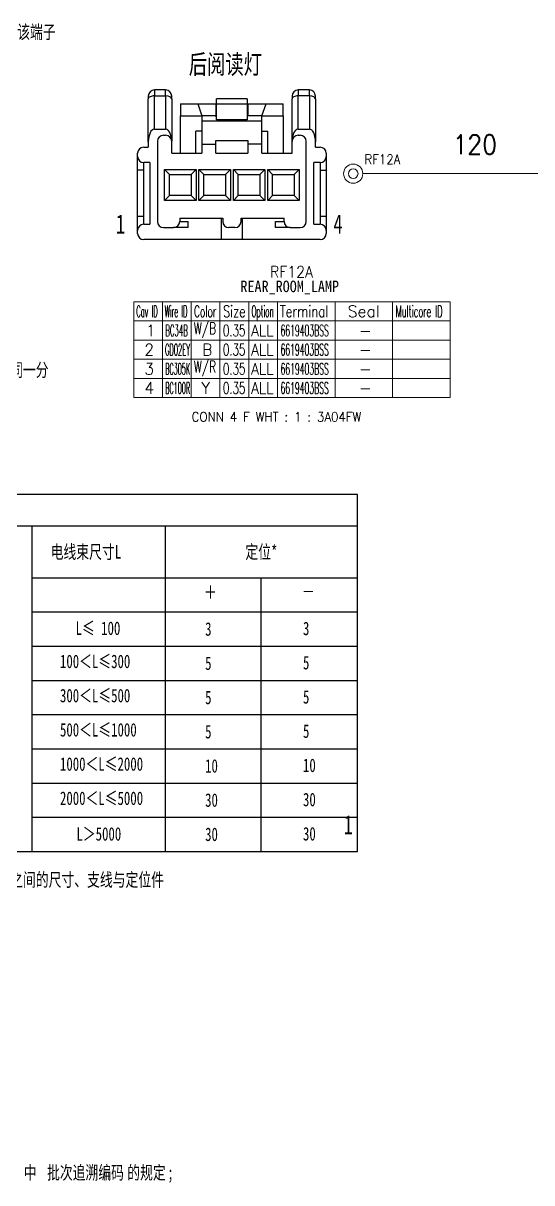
# Model space of a CAD drawing. Header units: inches. Extents: x 47316 to 59086, y 3141 to 11743.
# Drawn here: x 50448.8 to 50581.5, y 7103.6 to 7405.9 of the extents above; entities that cross this region are included whole.
import ezdxf

# ---------------------------------------------------------------- set-up
doc = ezdxf.new("R2010")
doc.units = ezdxf.units.IN
doc.header["$MEASUREMENT"] = 0
doc.styles.add('MtX_SimSun', font='')
doc.styles.get("Standard").update_dxf_attribs({"font": ''})
doc.styles.get('MtX_SimSun').set_extended_font_data('SimSun')
doc.styles.get('Standard').set_extended_font_data('SimSun')
doc.linetypes.add('_VH_OTCON', pattern='A,0.0001,[7,VeSys.shx,S=0.1,R=0,X=0,Y=0],-0.4,[7,VeSys.shx,S=0.1,R=0,X=0,Y=0],-0.4,["X",Standard,S=1,R=0,X=-0.5,Y=-0.5],-0.0001,[7,VeSys.shx,S=0.1,R=0,X=0,Y=0],-0.4', length=1.2002)

msp = doc.modelspace()

# ---------------------------------------------------------------- linework, layer by layer
at = {"color": 0, "lineweight": -3, "ltscale": 0.01825}
for p, q in [((50485.97, 7388.47), (50483.05, 7388.47)), ((50523.45, 7388.47), (50520.53, 7388.47)), ((50483.05, 7386.91), (50485.97, 7386.91)), ((50523.45, 7386.91), (50520.53, 7386.91)), ((50483.05, 7378.27), (50485.97, 7378.27)), ((50520.53, 7378.27), (50523.45, 7378.27))]:
    msp.add_line(p, q, dxfattribs=at)
at = {"color": 0, "lineweight": -3, "ltscale": 0.009726}
for p, q in [((50483.05, 7388.47), (50483.05, 7386.91)), ((50485.97, 7386.91), (50485.97, 7388.47)), ((50520.53, 7388.47), (50520.53, 7386.91)), ((50523.45, 7386.91), (50523.45, 7388.47))]:
    msp.add_line(p, q, dxfattribs=at)
at = {"color": 0, "lineweight": -3, "ltscale": 0.004539}
for p, q in [((50481.45, 7386.87), (50481.45, 7386.14)), ((50487.57, 7386.14), (50487.57, 7386.87)), ((50518.93, 7386.87), (50518.93, 7386.14)), ((50525.05, 7386.14), (50525.05, 7386.87))]:
    msp.add_line(p, q, dxfattribs=at)
at = {"color": 0, "lineweight": -3, "ltscale": 0.06999}
for p, q in [((50481.45, 7374.94), (50481.45, 7386.14)), ((50525.05, 7386.14), (50525.05, 7374.94))]:
    msp.add_line(p, q, dxfattribs=at)
at = {"color": 0, "lineweight": -3, "ltscale": 0.054024}
for p, q in [((50483.05, 7378.27), (50483.05, 7386.91)), ((50485.97, 7386.91), (50485.97, 7378.27)), ((50520.53, 7378.27), (50520.53, 7386.91)), ((50523.45, 7386.91), (50523.45, 7378.27))]:
    msp.add_line(p, q, dxfattribs=at)
at = {"color": 0, "lineweight": -3, "ltscale": 0.068729}
for p, q in [((50487.57, 7386.14), (50487.57, 7375.14)), ((50518.93, 7375.14), (50518.93, 7386.14))]:
    msp.add_line(p, q, dxfattribs=at)
at = {"color": 0, "lineweight": -3, "ltscale": 0.028}
for p, q in [((50489.85, 7384.83), (50494.33, 7384.83)), ((50512.17, 7384.83), (50516.65, 7384.83))]:
    msp.add_line(p, q, dxfattribs=at)
at = {"color": 0, "lineweight": -3, "ltscale": 0.01925}
for p, q in [((50489.85, 7384.83), (50489.85, 7381.75)), ((50516.65, 7381.75), (50516.65, 7384.83))]:
    msp.add_line(p, q, dxfattribs=at)
at = {"color": 0, "lineweight": -3, "ltscale": 0.020483}
for p, q in [((50494.33, 7384.83), (50495.45, 7381.75)), ((50511.05, 7381.75), (50512.17, 7384.83))]:
    msp.add_line(p, q, dxfattribs=at)
at = {"color": 0, "lineweight": -3, "ltscale": 0.029501}
for p, q in [((50494.33, 7384.83), (50499.05, 7384.83)), ((50507.45, 7384.83), (50512.17, 7384.83))]:
    msp.add_line(p, q, dxfattribs=at)
at = {"color": 0, "lineweight": -3, "ltscale": 0.019251}
for p, q in [((50499.05, 7384.83), (50499.09, 7381.75)), ((50507.45, 7384.83), (50507.41, 7381.75))]:
    msp.add_line(p, q, dxfattribs=at)
at = {"color": 0, "lineweight": -3, "ltscale": 0.00875}
for p, q in [((50499.25, 7384.75), (50499.25, 7386.15)), ((50507.25, 7386.15), (50507.25, 7384.75))]:
    msp.add_line(p, q, dxfattribs=at)
at = {"color": 0, "lineweight": -3, "ltscale": 0.05}
for p, q in [((50507.25, 7386.15), (50499.25, 7386.15)), ((50507.25, 7384.75), (50499.25, 7384.75)), ((50507.25, 7380.69), (50499.25, 7380.69))]:
    msp.add_line(p, q, dxfattribs=at)
at = {"color": 0, "lineweight": -3, "ltscale": 0.025339}
for p, q in [((50499.25, 7380.69), (50499.25, 7384.75)), ((50507.25, 7384.75), (50507.25, 7380.69))]:
    msp.add_line(p, q, dxfattribs=at)
at = {"color": 0, "lineweight": -3, "ltscale": 0.034999}
for p, q in [((50489.85, 7381.75), (50495.45, 7381.75)), ((50511.05, 7381.75), (50516.65, 7381.75))]:
    msp.add_line(p, q, dxfattribs=at)
at = {"color": 0, "lineweight": -3, "ltscale": 0.06125}
for p, q in [((50489.85, 7371.95), (50489.85, 7381.75)), ((50516.65, 7381.75), (50516.65, 7371.95))]:
    msp.add_line(p, q, dxfattribs=at)
at = {"color": 0, "lineweight": -3, "ltscale": 0.022752}
for p, q in [((50499.09, 7381.75), (50495.45, 7381.75)), ((50511.05, 7381.75), (50507.41, 7381.75))]:
    msp.add_line(p, q, dxfattribs=at)
at = {"color": 0, "lineweight": -3, "ltscale": 0.008794}
for p, q in [((50495.45, 7381.75), (50495.45, 7380.34)), ((50511.05, 7380.34), (50511.05, 7381.75))]:
    msp.add_line(p, q, dxfattribs=at)
at = {"color": 0, "lineweight": -3, "ltscale": 0.002249}
msp.add_line((50498.89, 7381.75), (50499.25, 7381.75), dxfattribs=at)
at = {"color": 0, "lineweight": -3, "ltscale": 0.000997925}
msp.add_line((50507.25, 7381.75), (50507.41, 7381.75), dxfattribs=at)
at = {"color": 0, "lineweight": -3, "ltscale": 0.0375}
for p, q in [((50495.45, 7380.34), (50495.45, 7374.34)), ((50511.05, 7374.34), (50511.05, 7380.34))]:
    msp.add_line(p, q, dxfattribs=at)
at = {"color": 0, "lineweight": -3, "ltscale": 0.097501}
msp.add_line((50511.05, 7380.34), (50495.45, 7380.34), dxfattribs=at)
at = {"color": 0, "lineweight": -3, "ltscale": 0.00325}
for p, q in [((50485.45, 7376.67), (50485.97, 7376.67)), ((50520.53, 7376.67), (50521.05, 7376.67))]:
    msp.add_line(p, q, dxfattribs=at)
at = {"color": 0, "lineweight": -3, "ltscale": 0.036}
for p, q in [((50493.85, 7371.95), (50493.85, 7377.71)), ((50512.65, 7371.95), (50512.65, 7377.71))]:
    msp.add_line(p, q, dxfattribs=at)
at = {"color": 0, "lineweight": -3, "ltscale": 0.009999}
for p, q in [((50495.45, 7377.71), (50493.85, 7377.71)), ((50511.05, 7377.71), (50512.65, 7377.71))]:
    msp.add_line(p, q, dxfattribs=at)
at = {"color": 0, "lineweight": -3, "ltscale": 0.0075}
for p, q in [((50480.25, 7373.55), (50481.45, 7373.55)), ((50525.05, 7373.55), (50526.25, 7373.55))]:
    msp.add_line(p, q, dxfattribs=at)
at = {"color": 0, "lineweight": -3, "ltscale": 0.008721}
for p, q in [((50481.45, 7374.94), (50481.45, 7373.55)), ((50525.05, 7373.55), (50525.05, 7374.94))]:
    msp.add_line(p, q, dxfattribs=at)
at = {"color": 0, "lineweight": -3, "ltscale": 0.1305}
for p, q in [((50483.85, 7375.07), (50483.85, 7354.19)), ((50522.65, 7354.19), (50522.65, 7375.07))]:
    msp.add_line(p, q, dxfattribs=at)
at = {"color": 0, "lineweight": -3, "ltscale": 0.0195}
for p, q in [((50487.57, 7371.95), (50487.57, 7375.07)), ((50518.93, 7371.95), (50518.93, 7375.07))]:
    msp.add_line(p, q, dxfattribs=at)
at = {"color": 0, "lineweight": -3, "ltscale": 0.014956}
for p, q in [((50495.45, 7374.34), (50495.45, 7371.95)), ((50499.05, 7371.95), (50499.05, 7374.34)), ((50507.45, 7374.34), (50507.45, 7371.95)), ((50511.05, 7371.95), (50511.05, 7374.34))]:
    msp.add_line(p, q, dxfattribs=at)
at = {"color": 0, "lineweight": -3, "ltscale": 0.022501}
for p, q in [((50495.45, 7374.34), (50499.05, 7374.34)), ((50511.05, 7374.34), (50507.45, 7374.34))]:
    msp.add_line(p, q, dxfattribs=at)
at = {"color": 0, "lineweight": -3, "ltscale": 0.005795}
for p, q in [((50499.05, 7374.34), (50499.05, 7375.27)), ((50507.45, 7375.27), (50507.45, 7374.34))]:
    msp.add_line(p, q, dxfattribs=at)
at = {"color": 0, "lineweight": -3, "ltscale": 0.052499}
for p, q in [((50499.05, 7375.27), (50507.45, 7375.27)), ((50499.05, 7371.95), (50507.45, 7371.95))]:
    msp.add_line(p, q, dxfattribs=at)
at = {"color": 0, "lineweight": -3, "ltscale": 0.005}
for p, q in [((50478.65, 7371.15), (50478.65, 7371.95)), ((50478.65, 7351.07), (50478.65, 7351.87))]:
    msp.add_line(p, q, dxfattribs=at)
at = {"color": 0, "lineweight": -3, "ltscale": 0.0225}
for p, q in [((50478.65, 7367.55), (50478.65, 7371.15)), ((50478.65, 7351.87), (50478.65, 7355.47))]:
    msp.add_line(p, q, dxfattribs=at)
at = {"color": 0, "lineweight": -3, "ltscale": 0.049249}
for p, q in [((50487.57, 7371.95), (50495.45, 7371.95)), ((50511.05, 7371.95), (50518.93, 7371.95))]:
    msp.add_line(p, q, dxfattribs=at)
at = {"lineweight": -3, "ltscale": 0.005}
for p, q in [((50527.85, 7371.95), (50527.85, 7371.15)), ((50527.85, 7351.87), (50527.85, 7351.07))]:
    msp.add_line(p, q, dxfattribs=at)
at = {"lineweight": -3, "ltscale": 0.0225}
for p, q in [((50527.85, 7371.15), (50527.85, 7367.55)), ((50527.85, 7355.47), (50527.85, 7351.87))]:
    msp.add_line(p, q, dxfattribs=at)
at = {"color": 0, "lineweight": -3, "ltscale": 0.0755}
msp.add_line((50478.65, 7355.47), (50478.65, 7367.55), dxfattribs=at)
at = {"color": 0, "lineweight": -3, "ltscale": 0.010001}
for p, q in [((50480.25, 7367.55), (50478.65, 7367.55)), ((50481.85, 7369.55), (50480.25, 7369.55)), ((50526.25, 7369.55), (50524.65, 7369.55)), ((50526.25, 7367.55), (50527.85, 7367.55)), ((50480.25, 7355.47), (50478.65, 7355.47)), ((50527.85, 7355.47), (50526.25, 7355.47)), ((50480.25, 7353.47), (50481.85, 7353.47)), ((50504.05, 7352.59), (50502.45, 7352.59)), ((50524.65, 7353.47), (50526.25, 7353.47))]:
    msp.add_line(p, q, dxfattribs=at)
at = {"color": 0, "lineweight": -3, "ltscale": 0.1005}
for p, q in [((50480.25, 7353.47), (50480.25, 7369.55)), ((50481.85, 7369.55), (50481.85, 7353.47)), ((50524.65, 7353.47), (50524.65, 7369.55)), ((50526.25, 7369.55), (50526.25, 7353.47))]:
    msp.add_line(p, q, dxfattribs=at)
at = {"color": 0}
for p, q in [((50485.71, 7367.72), (50493.92, 7367.72)), ((50485.71, 7359.69), (50485.71, 7367.72)), ((50485.71, 7367.72), (50486.99, 7366.44)), ((50485.71, 7367.72), (50493.92, 7367.72)), ((50485.71, 7359.69), (50485.71, 7367.72)), ((50485.71, 7367.72), (50486.99, 7366.44)), ((50493.92, 7367.72), (50492.64, 7366.44)), ((50493.92, 7367.72), (50492.64, 7366.44)), ((50493.92, 7367.72), (50493.92, 7359.69)), ((50493.92, 7367.72), (50493.92, 7359.69)), ((50494.67, 7367.72), (50502.88, 7367.72)), ((50494.67, 7359.69), (50494.67, 7367.72)), ((50494.67, 7367.72), (50495.95, 7366.44)), ((50494.67, 7367.72), (50502.88, 7367.72)), ((50494.67, 7359.69), (50494.67, 7367.72)), ((50494.67, 7367.72), (50495.95, 7366.44)), ((50502.88, 7367.72), (50501.6, 7366.44)), ((50502.88, 7367.72), (50501.6, 7366.44)), ((50502.88, 7367.72), (50502.88, 7359.69)), ((50502.88, 7367.72), (50502.88, 7359.69)), ((50503.63, 7367.72), (50511.84, 7367.72)), ((50503.63, 7359.69), (50503.63, 7367.72)), ((50503.63, 7367.72), (50504.91, 7366.44)), ((50503.63, 7367.72), (50511.84, 7367.72)), ((50503.63, 7359.69), (50503.63, 7367.72)), ((50503.63, 7367.72), (50504.91, 7366.44)), ((50511.84, 7367.72), (50510.56, 7366.44)), ((50511.84, 7367.72), (50510.56, 7366.44)), ((50511.84, 7367.72), (50511.84, 7359.69)), ((50511.84, 7367.72), (50511.84, 7359.69)), ((50512.59, 7367.72), (50520.8, 7367.72)), ((50512.59, 7359.69), (50512.59, 7367.72)), ((50512.59, 7367.72), (50513.87, 7366.44)), ((50512.59, 7367.72), (50520.8, 7367.72)), ((50512.59, 7359.69), (50512.59, 7367.72)), ((50512.59, 7367.72), (50513.87, 7366.44)), ((50520.8, 7367.72), (50519.52, 7366.44)), ((50520.8, 7367.72), (50519.52, 7366.44)), ((50520.8, 7367.72), (50520.8, 7359.69)), ((50520.8, 7367.72), (50520.8, 7359.69)), ((50486.99, 7366.44), (50492.64, 7366.44)), ((50486.99, 7360.97), (50486.99, 7366.44)), ((50486.99, 7366.44), (50492.64, 7366.44)), ((50486.99, 7360.97), (50486.99, 7366.44)), ((50492.64, 7366.44), (50492.64, 7360.97)), ((50492.64, 7366.44), (50492.64, 7360.97)), ((50495.95, 7366.44), (50501.6, 7366.44)), ((50495.95, 7360.97), (50495.95, 7366.44)), ((50495.95, 7366.44), (50501.6, 7366.44)), ((50495.95, 7360.97), (50495.95, 7366.44)), ((50501.6, 7366.44), (50501.6, 7360.97)), ((50501.6, 7366.44), (50501.6, 7360.97)), ((50504.91, 7366.44), (50510.56, 7366.44)), ((50504.91, 7360.97), (50504.91, 7366.44)), ((50504.91, 7366.44), (50510.56, 7366.44)), ((50504.91, 7360.97), (50504.91, 7366.44)), ((50510.56, 7366.44), (50510.56, 7360.97)), ((50510.56, 7366.44), (50510.56, 7360.97)), ((50513.87, 7366.44), (50519.52, 7366.44)), ((50513.87, 7360.97), (50513.87, 7366.44)), ((50513.87, 7366.44), (50519.52, 7366.44)), ((50513.87, 7360.97), (50513.87, 7366.44)), ((50519.52, 7366.44), (50519.52, 7360.97)), ((50519.52, 7366.44), (50519.52, 7360.97)), ((50486.99, 7360.97), (50485.71, 7359.69)), ((50486.99, 7360.97), (50485.71, 7359.69)), ((50492.64, 7360.97), (50486.99, 7360.97)), ((50492.64, 7360.97), (50486.99, 7360.97)), ((50492.64, 7360.97), (50493.92, 7359.69)), ((50492.64, 7360.97), (50493.92, 7359.69)), ((50495.95, 7360.97), (50494.67, 7359.69)), ((50495.95, 7360.97), (50494.67, 7359.69)), ((50501.6, 7360.97), (50495.95, 7360.97)), ((50501.6, 7360.97), (50495.95, 7360.97)), ((50501.6, 7360.97), (50502.88, 7359.69)), ((50501.6, 7360.97), (50502.88, 7359.69)), ((50504.91, 7360.97), (50503.63, 7359.69)), ((50504.91, 7360.97), (50503.63, 7359.69)), ((50510.56, 7360.97), (50504.91, 7360.97)), ((50510.56, 7360.97), (50504.91, 7360.97)), ((50510.56, 7360.97), (50511.84, 7359.69)), ((50510.56, 7360.97), (50511.84, 7359.69)), ((50513.87, 7360.97), (50512.59, 7359.69)), ((50513.87, 7360.97), (50512.59, 7359.69)), ((50519.52, 7360.97), (50513.87, 7360.97)), ((50519.52, 7360.97), (50513.87, 7360.97)), ((50519.52, 7360.97), (50520.8, 7359.69)), ((50519.52, 7360.97), (50520.8, 7359.69)), ((50493.92, 7359.69), (50485.71, 7359.69)), ((50493.92, 7359.69), (50485.71, 7359.69)), ((50502.88, 7359.69), (50494.67, 7359.69)), ((50502.88, 7359.69), (50494.67, 7359.69)), ((50511.84, 7359.69), (50503.63, 7359.69)), ((50511.84, 7359.69), (50503.63, 7359.69)), ((50520.8, 7359.69), (50512.59, 7359.69)), ((50520.8, 7359.69), (50512.59, 7359.69))]:
    msp.add_line(p, q, dxfattribs=at)
at = {"lineweight": -3, "ltscale": 0.0755}
msp.add_line((50527.85, 7367.55), (50527.85, 7355.47), dxfattribs=at)
at = {"color": 0, "linetype": '_VH_OTCON', "lineweight": -3, "ltscale": 5}
msp.add_line((50537.4, 7366.66), (50594.55, 7366.83), dxfattribs=at)
at = {"color": 0, "lineweight": -3, "ltscale": 0.0055}
for p, q in [((50489.65, 7355.07), (50489.65, 7354.19)), ((50500.85, 7355.07), (50500.85, 7354.19)), ((50505.65, 7354.19), (50505.65, 7355.07)), ((50516.85, 7354.19), (50516.85, 7355.07))]:
    msp.add_line(p, q, dxfattribs=at)
at = {"color": 0, "lineweight": -3, "ltscale": 0.070001}
for p, q in [((50489.65, 7355.07), (50500.85, 7355.07)), ((50505.65, 7355.07), (50516.85, 7355.07))]:
    msp.add_line(p, q, dxfattribs=at)
at = {"color": 0, "lineweight": -3, "ltscale": 0.035}
for p, q in [((50500.45, 7355.07), (50500.45, 7349.47)), ((50506.05, 7349.47), (50506.05, 7355.07))]:
    msp.add_line(p, q, dxfattribs=at)
at = {"color": 0, "lineweight": -3, "ltscale": 0.016251}
for p, q in [((50485.45, 7352.59), (50488.05, 7352.59)), ((50518.45, 7352.59), (50521.05, 7352.59))]:
    msp.add_line(p, q, dxfattribs=at)
at = {"color": 0, "lineweight": -3, "ltscale": 0.02375}
for p, q in [((50491.85, 7352.59), (50488.05, 7352.59)), ((50518.45, 7352.59), (50514.65, 7352.59))]:
    msp.add_line(p, q, dxfattribs=at)
at = {"color": 0, "lineweight": -3, "ltscale": 0.013751}
for p, q in [((50489.65, 7354.19), (50491.85, 7354.19)), ((50514.65, 7354.19), (50516.85, 7354.19))]:
    msp.add_line(p, q, dxfattribs=at)
at = {"color": 0, "lineweight": -3, "ltscale": 0.01}
for p, q in [((50491.85, 7352.59), (50491.85, 7354.19)), ((50514.65, 7352.59), (50514.65, 7354.19))]:
    msp.add_line(p, q, dxfattribs=at)
at = {"color": 0, "lineweight": -3, "ltscale": 0.12625}
for p, q in [((50500.45, 7349.47), (50480.25, 7349.47)), ((50526.25, 7349.47), (50506.05, 7349.47))]:
    msp.add_line(p, q, dxfattribs=at)
at = {"color": 0, "lineweight": -3, "ltscale": 0.035001}
msp.add_line((50506.05, 7349.47), (50500.45, 7349.47), dxfattribs=at)
at = {"color": 102, "linetype": 'Continuous', "lineweight": 15}
for p, q in [((50477.65, 7333.26), (50560.15, 7333.26)), ((50477.65, 7328.26), (50477.65, 7333.26)), ((50477.65, 7328.26), (50560.15, 7328.26)), ((50485.15, 7323.26), (50485.15, 7328.26)), ((50492.65, 7323.26), (50492.65, 7328.26)), ((50500.15, 7323.26), (50500.15, 7328.26)), ((50507.65, 7323.26), (50507.65, 7328.26)), ((50515.15, 7323.26), (50515.15, 7328.26)), ((50530.15, 7323.26), (50530.15, 7328.26)), ((50545.15, 7323.26), (50545.15, 7328.26)), ((50485.15, 7318.26), (50485.15, 7323.26)), ((50492.65, 7318.26), (50492.65, 7323.26)), ((50500.15, 7318.26), (50500.15, 7323.26)), ((50507.65, 7318.26), (50507.65, 7323.26)), ((50515.15, 7318.26), (50515.15, 7323.26)), ((50530.15, 7318.26), (50530.15, 7323.26)), ((50545.15, 7318.26), (50545.15, 7323.26)), ((50485.15, 7313.26), (50485.15, 7318.26)), ((50492.65, 7313.26), (50492.65, 7318.26)), ((50500.15, 7313.26), (50500.15, 7318.26)), ((50507.65, 7313.26), (50507.65, 7318.26)), ((50515.15, 7313.26), (50515.15, 7318.26)), ((50530.15, 7313.26), (50530.15, 7318.26)), ((50545.15, 7313.26), (50545.15, 7318.26)), ((50485.15, 7308.26), (50485.15, 7313.26)), ((50492.65, 7308.26), (50492.65, 7313.26)), ((50500.15, 7308.26), (50500.15, 7313.26)), ((50507.65, 7308.26), (50507.65, 7313.26)), ((50515.15, 7308.26), (50515.15, 7313.26)), ((50530.15, 7308.26), (50530.15, 7313.26)), ((50545.15, 7308.26), (50545.15, 7313.26))]:
    msp.add_line(p, q, dxfattribs=at)
at = {"color": 7, "linetype": 'Continuous', "lineweight": 15}
for p, q in [((50485.15, 7328.26), (50485.15, 7333.26)), ((50492.65, 7328.26), (50492.65, 7333.26)), ((50500.15, 7328.26), (50500.15, 7333.26)), ((50507.65, 7328.26), (50507.65, 7333.26)), ((50515.15, 7328.26), (50515.15, 7333.26)), ((50530.15, 7328.26), (50530.15, 7333.26)), ((50545.15, 7328.26), (50545.15, 7333.26)), ((50560.15, 7328.26), (50560.15, 7333.26))]:
    msp.add_line(p, q, dxfattribs=at)
at = {"color": 0, "lineweight": -3}
for p, q in [((50536.02, 7282.98), (50307.7, 7282.98)), ((50536.02, 7189.97), (50536.02, 7282.98)), ((50307.7, 7274.86), (50485.94, 7274.86)), ((50451.07, 7274.86), (50451.07, 7189.97)), ((50485.94, 7189.97), (50485.94, 7274.86)), ((50485.94, 7274.86), (50536.02, 7274.86)), ((50451.07, 7261.33), (50536.02, 7261.33)), ((50510.83, 7261.33), (50510.83, 7189.97)), ((50451.07, 7252.41), (50536.02, 7252.41)), ((50451.07, 7243.49), (50536.02, 7243.49)), ((50451.07, 7234.57), (50536.02, 7234.57)), ((50451.07, 7225.65), (50536.02, 7225.65)), ((50451.07, 7216.73), (50536.02, 7216.73)), ((50451.07, 7207.81), (50536.02, 7207.81)), ((50451.07, 7198.89), (50536.02, 7198.89)), ((50307.7, 7189.97), (50536.02, 7189.97))]:
    msp.add_line(p, q, dxfattribs=at)
at = {"color": 102, "linetype": 'Continuous', "lineweight": 15}
for points in [[(50477.65, 7323.26), (50477.65, 7328.26), (50560.15, 7328.26), (50560.15, 7323.26)], [(50477.65, 7318.26), (50477.65, 7323.26), (50560.15, 7323.26), (50560.15, 7318.26)], [(50477.65, 7313.26), (50477.65, 7318.26), (50560.15, 7318.26), (50560.15, 7313.26)], [(50477.65, 7308.26), (50477.65, 7313.26), (50560.15, 7313.26), (50560.15, 7308.26)]]:
    msp.add_lwpolyline(points, close=True, dxfattribs=at)
at = {"color": 40, "linetype": 'Continuous', "lineweight": 15}
for radius in [2.5, 1.25]:
    msp.add_circle((50534.9, 7366.65), radius, dxfattribs=at)
at = {"color": 0, "lineweight": -3}
for centre, start, end in [((50483.05, 7386.87), 90, 180), ((50485.97, 7386.87), 0, 90), ((50520.53, 7386.87), 90, 180), ((50523.45, 7386.87), 0, 90), ((50485.45, 7375.07), 90, 180), ((50485.97, 7375.07), 0, 90), ((50520.53, 7375.07), 90, 180), ((50521.05, 7375.07), 0, 90), ((50480.25, 7371.95), 90, 180), ((50526.25, 7371.95), 360, 90), ((50480.25, 7371.15), 180, 270), ((50526.25, 7371.15), 270, 0), ((50480.25, 7351.87), 90, 180), ((50485.45, 7354.19), 180, 270), ((50488.05, 7354.19), 270, 0), ((50502.45, 7354.19), 180, 270), ((50504.05, 7354.19), 270, 0), ((50518.45, 7354.19), 180, 270), ((50521.05, 7354.19), 270, 0), ((50526.25, 7351.87), 0, 90), ((50480.25, 7351.07), 180, 270), ((50526.25, 7351.07), 270, 0)]:
    msp.add_arc(centre, 1.6, start, end, dxfattribs=at)
for centre, major_axis, start_param, end_param in [((50483.05, 7386.14), (1.6, 0), 1.570796, 3.141593), ((50485.97, 7386.14), (-1.6, 0), 3.141593, 4.712389), ((50520.53, 7386.14), (1.6, 0), 1.570796, 3.141593), ((50523.45, 7386.14), (-1.6, 0), 3.141593, 4.712389), ((50483.05, 7374.94), (0, -3.32), 3.141593, 4.712389), ((50485.97, 7374.94), (0, 3.32), 4.773057, 6.283185), ((50520.53, 7374.94), (0, 3.32), 0, 1.510129), ((50523.45, 7374.94), (0, -3.32), 1.570796, 3.141593)]:
    msp.add_ellipse(centre, major_axis=major_axis, ratio=0.481259, start_param=start_param, end_param=end_param, dxfattribs=at)

# ---------------------------------------------------------------- texts
at = {"color": 0, "lineweight": -3, "width": 0.7}
for s, p in [('”的，表示该端子', (50430.57, 7401.84)), ('，同一分', (50442.07, 7313.74)), ('电线束尺寸L', (50455.99, 7266.31)), ('定位*', (50506.78, 7266.31)), ('＋', (50495.98, 7255.79)), ('－', (50521.5, 7255.94)), ('L≤ 100', (50462.5, 7246.41)), ('3', (50496.27, 7246.2)), ('3', (50521.79, 7246.35)), ('100＜L≤300', (50458.42, 7237.77)), ('5', (50496.27, 7237.28)), ('5', (50521.79, 7237.43)), ('300＜L≤500', (50458.42, 7228.85)), ('5', (50496.27, 7228.36)), ('5', (50521.79, 7228.51)), ('500＜L≤1000', (50458.42, 7219.93)), ('5', (50496.27, 7219.44)), ('5', (50521.79, 7219.59)), ('1000＜L≤2000', (50458.42, 7211.01)), ('10', (50496.27, 7210.52)), ('10', (50521.79, 7210.67)), ('2000＜L≤5000', (50458.42, 7202.09)), ('30', (50496.27, 7201.61)), ('30', (50521.79, 7201.75)), ('L＞5000', (50462.72, 7192.79)), ('30', (50496.27, 7192.69)), ('30', (50521.79, 7192.83)), ('适用于定位件之间、固定支架之间、定位件与固定支架之间、干线与定位件或固定支架之间的尺寸、支线与定位件', (50318.45, 7180.85)), ('《汽车零部件条形码和二维码管理规则》中', (50388.85, 7104.5)), ('批次追溯编码', (50455.05, 7104.5)), ('的规定', (50475.96, 7104.5)), (';', (50486.41, 7104.5))]:
    msp.add_text(s, height=3.5, dxfattribs=at).set_placement(p)
at = {"lineweight": -2, "style": 'MtX_SimSun', "width": 0.7}
msp.add_text('后阅读灯', height=5, dxfattribs=at).set_placement((50492.01, 7392.67))
at = {"lineweight": -3, "style": 'MtX_SimSun', "width": 0.7}
for s, p in [('1', (50473.01, 7351.02)), ('4', (50529.73, 7351.02)), ('1', (50532.44, 7194.44))]:
    msp.add_text(s, height=5, dxfattribs=at).set_placement(p)
at = {"color": 7, "linetype": '_VH_OTCON', "lineweight": 18, "ltscale": 5, "insert": (50560.8, 7376.73), "char_height": 5, "width": 12.8571, "attachment_point": 1, "rotation": 0.1729}
msp.add_mtext('\\Fromans.shx;\\W0.9000000000;\\T1.0000000000;\\o\\l120', dxfattribs=at)
at = {"color": 21, "linetype": 'Continuous', "lineweight": 15, "attachment_point": 1}
for s, insert, char_height, width in [('\\Fromans.shx;\\W0.9000000000;\\T1.0000000000;\\o\\lRF12A', (50537.83, 7371.65), 2.5, 10.3929), ('\\Fromans.shx;\\W0.4417475728;\\T1.0000000000;\\o\\lBC34B', (50485.9, 7327.26), 3, 6.5), ('\\Fromans.shx;\\W0.6500000000;\\T1.0000000000;\\o\\l0.35', (50500.93, 7327.26), 3, 6.5), ('\\Fromans.shx;\\W0.4875621891;\\T1.0000000000;\\o\\l6619403BSS', (50515.93, 7327.26), 3, 14), ('\\Fromans.shx;\\W0.3823529412;\\T1.0000000000;\\o\\lGD02EY', (50485.81, 7322.26), 3, 6.5), ('\\Fromans.shx;\\W0.6500000000;\\T1.0000000000;\\o\\l0.35', (50500.93, 7322.26), 3, 6.5), ('\\Fromans.shx;\\W0.4875621891;\\T1.0000000000;\\o\\l6619403BSS', (50515.93, 7322.26), 3, 14), ('\\Fromans.shx;\\W0.3699186992;\\T1.0000000000;\\o\\lBC305K', (50485.86, 7317.26), 3, 6.5), ('\\Fromans.shx;\\W0.6500000000;\\T1.0000000000;\\o\\l0.35', (50500.93, 7317.26), 3, 6.5), ('\\Fromans.shx;\\W0.4875621891;\\T1.0000000000;\\o\\l6619403BSS', (50515.93, 7317.26), 3, 14), ('\\Fromans.shx;\\W0.3699186992;\\T1.0000000000;\\o\\lBC100R', (50485.86, 7312.26), 3, 6.5), ('\\Fromans.shx;\\W0.6500000000;\\T1.0000000000;\\o\\l0.35', (50500.93, 7312.26), 3, 6.5), ('\\Fromans.shx;\\W0.4875621891;\\T1.0000000000;\\o\\l6619403BSS', (50515.93, 7312.26), 3, 14)]:
    msp.add_mtext(s, dxfattribs=dict(at, insert=insert, char_height=char_height, width=width))
at = {"color": 6, "linetype": 'Continuous', "lineweight": 20, "char_height": 3, "attachment_point": 1}
for s, insert, width in [('\\Fromans.shx;\\W0.9000000000;\\T1.0000000000;\\o\\lRF12A', (50513.18, 7342.57), 12.4714), ('\\f黑体|b0|i0|c1|p0;\\W0.9000000000;\\T1.0000000000;\\o\\lREAR_ROOM_LAMP', (50505.48, 7338.76), 27.182)]:
    msp.add_mtext(s, dxfattribs=dict(at, insert=insert, width=width))
at = {"color": 7, "linetype": 'Continuous', "lineweight": 15, "char_height": 3, "attachment_point": 1}
for s, insert, width in [('\\Fromans.shx;\\W0.4292452830;\\T1.0000000000;\\o\\lCav ID', (50478.33, 7332.26), 6.5), ('\\Fromans.shx;\\W0.4026548673;\\T1.0000000000;\\o\\lWire ID', (50485.77, 7332.26), 6.5), ('\\Fromans.shx;\\W0.5687500000;\\T1.0000000000;\\o\\lColor', (50493.39, 7332.26), 6.5), ('\\Fromans.shx;\\W0.7222222222;\\T1.0000000000;\\o\\lSize', (50500.96, 7332.26), 6.5), ('\\Fromans.shx;\\W0.4595959596;\\T1.0000000000;\\o\\lOption', (50508.35, 7332.26), 6.5), ('\\Fromans.shx;\\W0.7480916031;\\T1.0000000000;\\o\\lTerminal', (50515.76, 7332.26), 14), ('\\Fromans.shx;\\W1.0000000000;\\T1.0000000000;\\o\\lSeal', (50533.44, 7332.26), 9.2857), ('\\Fromans.shx;\\W0.5185185185;\\T1.0000000000;\\o\\lMulticore ID', (50545.95, 7332.26), 14), ('\\Fromans.shx;\\W1.0000000000;\\T1.0000000000;\\o\\l1', (50480.83, 7327.26), 2.8571), ('\\Fromans.shx;\\W1.0000000000;\\T1.0000000000;\\o\\l2', (50480.4, 7322.26), 2.8571), ('\\Fromans.shx;\\W1.0000000000;\\T1.0000000000;\\o\\l3', (50480.4, 7317.26), 2.8571), ('\\Fromans.shx;\\W1.0000000000;\\T1.0000000000;\\o\\l4', (50480.4, 7312.26), 2.8571)]:
    msp.add_mtext(s, dxfattribs=dict(at, insert=insert, width=width))
at = {"color": 140, "linetype": 'Continuous', "lineweight": 15, "char_height": 3, "attachment_point": 1}
for s, insert, width in [('\\Fromans.shx;\\W0.6791044776;\\T1.0000000000;\\o\\lW/B', (50493.34, 7327.83), 6.5), ('\\Fromans.shx;\\W0.8750000000;\\T1.0000000000;\\o\\lALL', (50508.28, 7327.26), 6.5), ('\\Fromans.shx;\\W1.0000000000;\\T1.0000000000;\\o\\l-', (50536.37, 7327.26), 3.7143), ('\\Fromans.shx;\\W1.0000000000;\\T1.0000000000;\\o\\lB', (50495.47, 7322.26), 3), ('\\Fromans.shx;\\W0.8750000000;\\T1.0000000000;\\o\\lALL', (50508.28, 7322.26), 6.5), ('\\Fromans.shx;\\W0.6791044776;\\T1.0000000000;\\o\\lW/R', (50493.34, 7317.83), 6.5), ('\\Fromans.shx;\\W1.0000000000;\\T1.0000000000;\\o\\l-', (50536.37, 7322.26), 3.7143), ('\\Fromans.shx;\\W0.8750000000;\\T1.0000000000;\\o\\lALL', (50508.28, 7317.26), 6.5), ('\\Fromans.shx;\\W1.0000000000;\\T1.0000000000;\\o\\l-', (50536.37, 7317.26), 3.7143), ('\\Fromans.shx;\\W1.0000000000;\\T1.0000000000;\\o\\lY', (50495.26, 7312.26), 2.5714), ('\\Fromans.shx;\\W0.8750000000;\\T1.0000000000;\\o\\lALL', (50508.28, 7312.26), 6.5), ('\\Fromans.shx;\\W1.0000000000;\\T1.0000000000;\\o\\l-', (50536.37, 7312.26), 3.7143)]:
    msp.add_mtext(s, dxfattribs=dict(at, insert=insert, width=width))
at = {"color": 42, "linetype": 'Continuous', "lineweight": 15, "insert": (50492.76, 7304.51), "char_height": 2.5, "width": 52.9286, "attachment_point": 1}
msp.add_mtext('\\Fromans.shx;\\W0.9000000000;\\T1.0000000000;\\o\\lCONN 4 F WHT : 1 : 3A04FW', dxfattribs=at)

doc.saveas('drawing.dxf')
